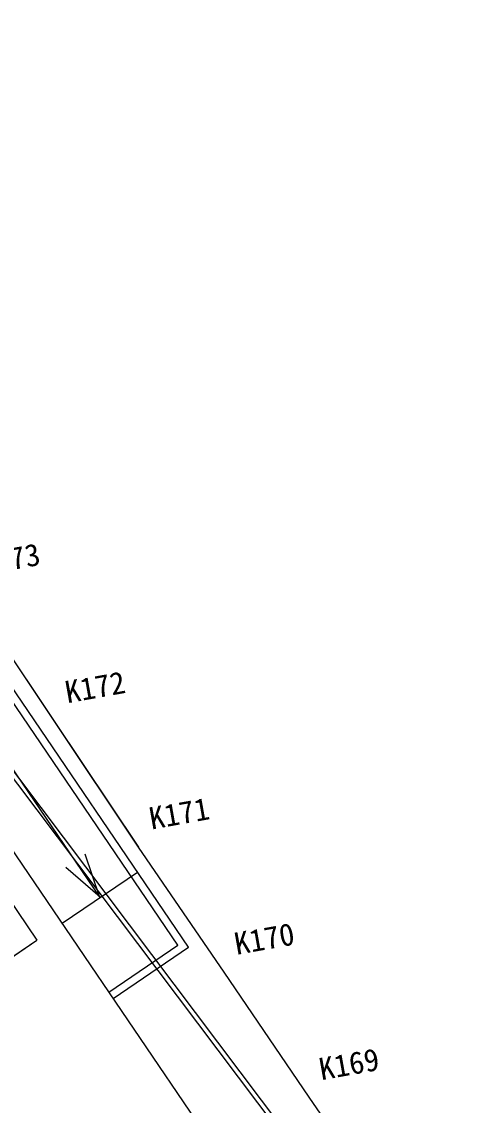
# Model space of a CAD drawing. Units: millimetres, scale not verified. Extents: x -200250 to 200250, y -138500 to 140234.
# Drawn here: x 120801 to 135923, y 19979 to 55727 of the extents above; entities that cross this region are included whole.
import ezdxf
from ezdxf.enums import TextEntityAlignment as Align

# ---------------------------------------------------------------- set-up
doc = ezdxf.new("R2010")
doc.units = ezdxf.units.MM
doc.header["$LTSCALE"] = 500
doc.layers.add('1-0_現況', color=4, linetype='Continuous')
doc.layers.add('1-8_公園図ﾖﾘ', color=4, linetype='Continuous')
doc.layers.add('1-3_現況4', color=7, linetype='Continuous', lineweight=9)
doc.styles.add('ＭＳ ゴシック', font='')
doc.styles.get('ＭＳ ゴシック').set_extended_font_data('MS Gothic')

msp = doc.modelspace()

# ---------------------------------------------------------------- linework, layer by layer
at = {"layer": '1-3_現況4'}
for p, q in [((132945.1, 10072.1), (101933.3, 55727)), ((132945.1, 10072.1), (101933.3, 55727)), ((101920, 53966.4), (121305.6, 25427.7)), ((131533.4, 16402), (103432.7, 53703.3)), ((131407.3, 16320.1), (103312.9, 53613)), ((121872.5, 32658.3), (119057.1, 36873.6)), ((125952.9, 25260.1), (119687.9, 34483.4)), ((126300.2, 25193.7), (119894.7, 34623.9)), ((118653.8, 33781.1), (123373.8, 26832.5)), ((124657.1, 28499.8), (121872.5, 32658.3)), ((123373.7, 26832.5), (122899.2, 28261.7)), ((127476.3, 24373.6), (124657.1, 28499.8)), ((122132.9, 25989.7), (124614.6, 27675.3)), ((123392.1, 26845), (122256.9, 27825.4)), ((119072.1, 23910.6), (121305.6, 25427.7)), ((123678.1, 23714.8), (125952.9, 25260.1)), ((123818.6, 23508), (126300.2, 25193.7)), ((130282.2, 20245.5), (127476.3, 24373.6))]:
    msp.add_line(p, q, dxfattribs=at)
at = {"layer": '1-8_公園図ﾖﾘ'}
for p, q in [((132945, 10072.1), (101933.3, 55727)), ((132945, 10072.1), (101933.3, 55727)), ((101920, 53966.4), (121305.5, 25427.7)), ((131533.3, 16402), (103432.7, 53703.3)), ((131407.3, 16320.1), (103312.8, 53613)), ((121879, 32653.3), (119064.2, 36869.1)), ((125952.9, 25260.1), (119687.8, 34483.4)), ((126300.1, 25193.7), (119894.6, 34623.9)), ((118653.8, 33781.1), (123373.7, 26832.5)), ((124663, 28494.6), (121879, 32653.3)), ((123373.7, 26832.5), (122899.1, 28261.7)), ((127476.2, 24373.6), (124657, 28499.8)), ((122132.8, 25989.7), (124614.5, 27675.3)), ((123392.1, 26845), (122256.8, 27825.4)), ((119072.1, 23910.6), (121305.5, 25427.7)), ((123678.1, 23714.8), (125952.9, 25260.1)), ((123818.5, 23508), (126300.1, 25193.7)), ((130282.1, 20245.5), (127476.2, 24373.6))]:
    msp.add_line(p, q, dxfattribs=at)
for points in [[(124657, 28499.8), (121872.5, 32658.3), (119057.1, 36873.6)], [(135922.8, 11975.6), (133112.7, 16118.9), (130282.1, 20245.5)]]:
    msp.add_lwpolyline(points, dxfattribs=at)

# ---------------------------------------------------------------- texts
at = {"layer": '1-0_現況', "color": 7, "style": 'ＭＳ ゴシック'}
for s, p in [('K173', (119537.1, 37246.7)), ('K172', (122341.3, 33023.8)), ('K171', (125113.8, 28857.6)), ('K170', (127921.2, 24723.7)), ('K169', (130715.8, 20588))]:
    msp.add_text(s, height=733.1, rotation=10.128, dxfattribs=at).set_placement(p, align=Align.BOTTOM_LEFT)
at = {"layer": '1-3_現況4', "style": 'ＭＳ ゴシック'}
for s, p in [('K173', (119537.2, 37246.7)), ('K172', (122341.3, 33023.8)), ('K171', (125113.8, 28857.6)), ('K170', (127921.2, 24723.7)), ('K169', (130715.9, 20588))]:
    msp.add_text(s, height=733.1, rotation=10.128, dxfattribs=at).set_placement(p, align=Align.BOTTOM_LEFT)

doc.saveas('drawing.dxf')
